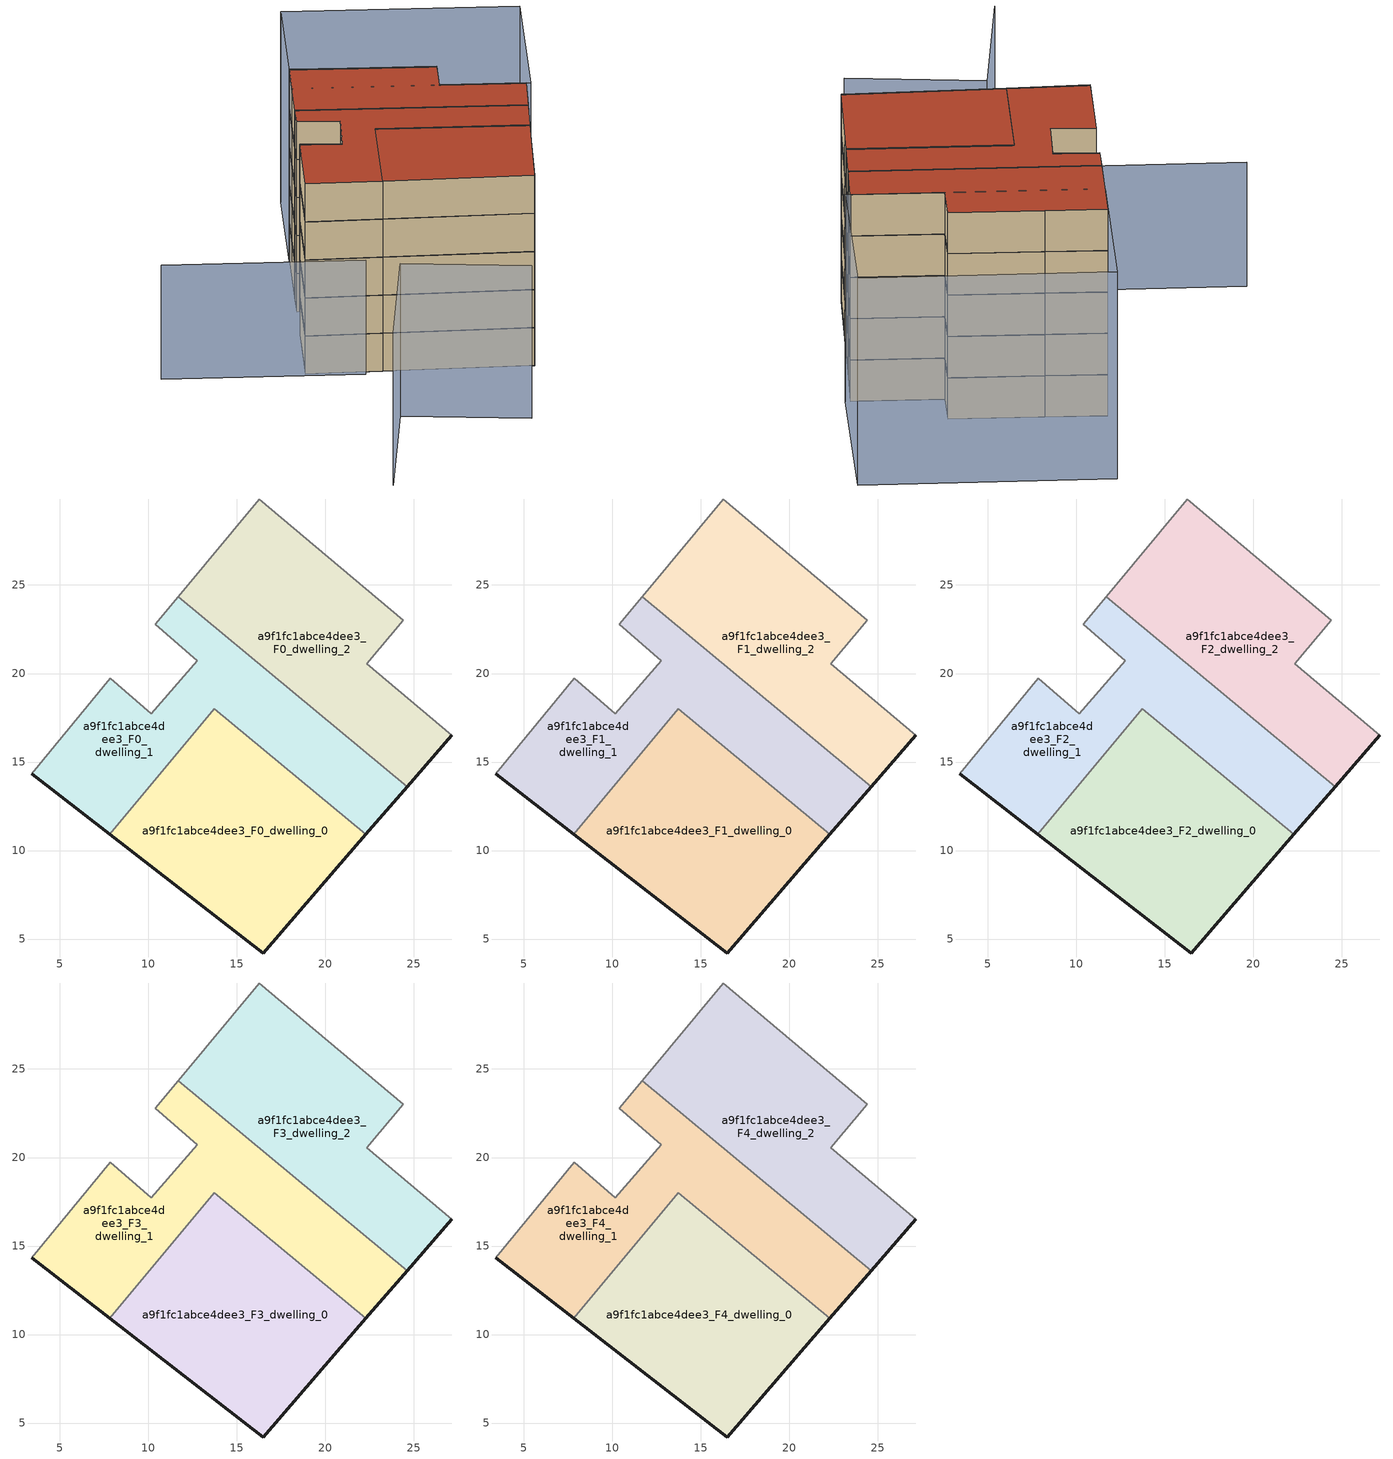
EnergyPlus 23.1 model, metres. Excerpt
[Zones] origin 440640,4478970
a9f1fc1abce4dee3_F0_dwelling_0
 floor ground (EU_floor_Construction): 20.51,8.87 22.29,10.91 13.73,18.02 7.84,10.92 16.5,4.21 z0
 wall outside (EU_wall_Construction): 22.29,10.91 20.51,8.87 16.5,4.21 7.84,10.92 z0:3
 wall to a9f1fc1abce4dee3_F0_dwelling_1 (EU_wall_Construction): 7.84,10.92 13.73,18.02 22.29,10.91 z0:3
a9f1fc1abce4dee3_F0_dwelling_1
 floor ground (EU_floor_Construction): 22.29,10.91 24.64,13.61 11.71,24.34 10.41,22.78 12.77,20.72 10.19,17.73 7.88,19.72 3.43,14.34 7.84,10.92 13.73,18.02 z0
 wall outside (EU_wall_Construction): 7.84,10.92 3.43,14.34 / 24.64,13.61 22.29,10.91 z0:3
 wall adiabatic (EU_wall_Construction): 3.43,14.34 7.88,19.72 10.19,17.73 12.77,20.72 10.41,22.78 11.71,24.34 z0:3
 wall to a9f1fc1abce4dee3_F0_dwelling_2 (EU_wall_Construction): 11.71,24.34 24.64,13.61 z0:3
a9f1fc1abce4dee3_F0_dwelling_2
 floor ground (EU_floor_Construction): 24.64,13.61 27.16,16.52 22.37,20.54 24.41,23.01 19.48,27.15 16.28,29.86 11.71,24.34 z0
 wall outside (EU_wall_Construction): 27.16,16.52 24.64,13.61 z0:3
 wall adiabatic (EU_wall_Construction): 11.71,24.34 16.28,29.86 19.48,27.15 24.41,23.01 22.37,20.54 27.16,16.52 z0:3
a9f1fc1abce4dee3_F1_dwelling_0
 floor to a9f1fc1abce4dee3_F0_dwelling_0 (EU_floor_Construction): 20.51,8.87 22.29,10.91 13.73,18.02 7.84,10.92 16.5,4.21 z3
 wall outside (EU_wall_Construction): 22.29,10.91 20.51,8.87 16.5,4.21 7.84,10.92 z3:6
 wall to a9f1fc1abce4dee3_F1_dwelling_1 (EU_wall_Construction): 7.84,10.92 13.73,18.02 22.29,10.91 z3:6
a9f1fc1abce4dee3_F1_dwelling_1
 floor to a9f1fc1abce4dee3_F0_dwelling_1 (EU_floor_Construction): 22.29,10.91 24.64,13.61 11.71,24.34 10.41,22.78 12.77,20.72 10.19,17.73 7.88,19.72 3.43,14.34 7.84,10.92 13.73,18.02 z3
 wall outside (EU_wall_Construction): 7.84,10.92 3.43,14.34 / 24.64,13.61 22.29,10.91 z3:6
 wall adiabatic (EU_wall_Construction): 3.43,14.34 7.88,19.72 10.19,17.73 12.77,20.72 10.41,22.78 11.71,24.34 z3:6
 wall to a9f1fc1abce4dee3_F1_dwelling_2 (EU_wall_Construction): 11.71,24.34 24.64,13.61 z3:6
a9f1fc1abce4dee3_F1_dwelling_2
 floor to a9f1fc1abce4dee3_F0_dwelling_2 (EU_floor_Construction): 24.64,13.61 27.16,16.52 22.37,20.54 24.4,23.01 19.48,27.15 16.28,29.86 11.71,24.34 z3
 wall outside (EU_wall_Construction): 27.16,16.52 24.64,13.61 z3:6
 wall adiabatic (EU_wall_Construction): 11.71,24.34 16.28,29.86 19.48,27.15 24.41,23.01 22.37,20.54 27.16,16.52 z3:6
a9f1fc1abce4dee3_F2_dwelling_0
 floor to a9f1fc1abce4dee3_F1_dwelling_0 (EU_floor_Construction): 20.51,8.87 22.29,10.91 13.73,18.02 7.84,10.92 16.5,4.21 z6
 wall outside (EU_wall_Construction): 22.29,10.91 20.51,8.87 16.5,4.21 7.84,10.92 z6:9
 wall to a9f1fc1abce4dee3_F2_dwelling_1 (EU_wall_Construction): 7.84,10.92 13.73,18.02 22.29,10.91 z6:9
a9f1fc1abce4dee3_F2_dwelling_1
 floor to a9f1fc1abce4dee3_F1_dwelling_1 (EU_floor_Construction): 22.29,10.91 24.64,13.61 11.71,24.34 10.41,22.78 12.77,20.72 10.19,17.73 7.88,19.72 3.43,14.34 7.84,10.92 13.73,18.02 z6
 wall outside (EU_wall_Construction): 7.84,10.92 3.43,14.34 / 24.64,13.61 22.29,10.91 z6:9
 wall adiabatic (EU_wall_Construction): 3.43,14.34 7.88,19.72 10.19,17.73 12.77,20.72 10.41,22.78 11.71,24.34 z6:9
 wall to a9f1fc1abce4dee3_F2_dwelling_2 (EU_wall_Construction): 11.71,24.34 24.64,13.61 z6:9
a9f1fc1abce4dee3_F2_dwelling_2
 floor to a9f1fc1abce4dee3_F1_dwelling_2 (EU_floor_Construction): 24.64,13.61 27.16,16.52 22.37,20.54 24.4,23.01 19.48,27.15 16.28,29.86 11.71,24.34 z6
 wall outside (EU_wall_Construction): 27.16,16.52 24.64,13.61 z6:9
 wall adiabatic (EU_wall_Construction): 11.71,24.34 16.28,29.86 19.48,27.15 24.41,23.01 22.37,20.54 27.16,16.52 z6:9
a9f1fc1abce4dee3_F3_dwelling_0
 floor to a9f1fc1abce4dee3_F2_dwelling_0 (EU_floor_Construction): 20.51,8.87 22.29,10.91 13.73,18.02 7.84,10.92 16.5,4.21 z9
 wall outside (EU_wall_Construction): 22.29,10.91 20.51,8.87 16.5,4.21 7.84,10.92 z9:12
 wall to a9f1fc1abce4dee3_F3_dwelling_1 (EU_wall_Construction): 7.84,10.92 13.73,18.02 22.29,10.91 z9:12
a9f1fc1abce4dee3_F3_dwelling_1
 floor to a9f1fc1abce4dee3_F2_dwelling_1 (EU_floor_Construction): 22.29,10.91 24.64,13.61 11.71,24.34 10.41,22.78 12.77,20.72 10.19,17.73 7.88,19.72 3.43,14.34 7.84,10.92 13.73,18.02 z9
 wall outside (EU_wall_Construction): 7.84,10.92 3.43,14.34 / 24.64,13.61 22.29,10.91 z9:12
 wall adiabatic (EU_wall_Construction): 3.43,14.34 7.88,19.72 10.19,17.73 12.77,20.72 10.41,22.78 11.71,24.34 z9:12
 wall to a9f1fc1abce4dee3_F3_dwelling_2 (EU_wall_Construction): 11.71,24.34 24.64,13.61 z9:12
a9f1fc1abce4dee3_F3_dwelling_2
 floor to a9f1fc1abce4dee3_F2_dwelling_2 (EU_floor_Construction): 24.64,13.61 27.16,16.52 22.37,20.54 24.4,23.01 19.48,27.15 16.28,29.86 11.71,24.34 z9
 wall outside (EU_wall_Construction): 27.16,16.52 24.64,13.61 z9:12
 wall adiabatic (EU_wall_Construction): 11.71,24.34 16.28,29.86 19.48,27.15 24.41,23.01 22.37,20.54 27.16,16.52 z9:12
a9f1fc1abce4dee3_F4_dwelling_0
 floor to a9f1fc1abce4dee3_F3_dwelling_0 (EU_floor_Construction): 20.51,8.87 22.29,10.91 13.73,18.02 7.84,10.92 16.5,4.21 z12
 wall outside (EU_wall_Construction): 22.29,10.91 20.51,8.87 16.5,4.21 7.84,10.92 z12:15
 wall to a9f1fc1abce4dee3_F4_dwelling_1 (EU_wall_Construction): 7.84,10.92 13.73,18.02 22.29,10.91 z12:15
 roof outside (EU_roof_Construction): 22.29,10.91 20.51,8.87 16.5,4.21 7.84,10.92 13.73,18.02 z15
a9f1fc1abce4dee3_F4_dwelling_1
 floor to a9f1fc1abce4dee3_F3_dwelling_1 (EU_floor_Construction): 22.29,10.91 24.64,13.61 11.71,24.34 10.41,22.78 12.77,20.72 10.19,17.73 7.88,19.72 3.43,14.34 7.84,10.92 13.73,18.02 z12
 wall outside (EU_wall_Construction): 7.84,10.92 3.43,14.34 / 24.64,13.61 22.29,10.91 z12:15
 wall adiabatic (EU_wall_Construction): 3.43,14.34 7.88,19.72 10.19,17.73 12.77,20.72 10.41,22.78 11.71,24.34 z12:15
 wall to a9f1fc1abce4dee3_F4_dwelling_2 (EU_wall_Construction): 11.71,24.34 24.64,13.61 z12:15
 roof outside (EU_roof_Construction): 24.64,13.61 22.29,10.91 13.73,18.02 7.84,10.92 3.43,14.34 7.88,19.72 10.19,17.73 12.77,20.72 10.41,22.78 11.71,24.34 z15
a9f1fc1abce4dee3_F4_dwelling_2
 floor to a9f1fc1abce4dee3_F3_dwelling_2 (EU_floor_Construction): 24.64,13.61 27.16,16.52 22.37,20.54 24.4,23.01 19.48,27.15 16.28,29.86 11.71,24.34 z12
 wall outside (EU_wall_Construction): 27.16,16.52 24.64,13.61 z12:15
 wall adiabatic (EU_wall_Construction): 11.71,24.34 16.28,29.86 19.48,27.15 24.41,23.01 22.37,20.54 27.16,16.52 z12:15
 roof outside (EU_roof_Construction): 24.41,23.01 22.37,20.54 27.16,16.52 24.64,13.61 11.71,24.34 16.28,29.86 19.48,27.15 z15
shading: -5.21,-4.2 3.42,4.32 / 3.42,4.32 10.06,-2.4 z0:12; 22.72,37.67 36,26.7 / 36,26.7 27.42,16.31 / 27.42,16.31 14.14,27.27 / 14.14,27.27 22.72,37.67 z0:15; 26.05,34.92 6.6,11.38 / 6.6,11.38 -4.75,20.75 z0:9
[Building]
EU S2 Campaign: North Axis=0; Terrain=City; Solar Distribution=FullExterior
[Site:Location]
Madrid: Latitude=40.5; Longitude=-3.5; Time Zone=1; Elevation=609
[SizingPeriod:WeatherFileDays]
AnnualSizingPeriod: Begin Month=1; Begin Day of Month=1; End Month=12; End Day of Month=31; Day of Week for Start Day=Monday; Use Weather File Daylight Saving Period=No; Use Weather File Rain and Snow Indicators=No
[MATERIAL]
EU_InternalMass_Material: Roughness=MediumRough; Thickness=0.1; Conductivity=1; Density=1800; Specific Heat=900; Thermal Absorptance=0.9; Solar Absorptance=0.7; Visible Absorptance=0.7
[MATERIAL:NOMASS] Roughness=MediumRough; Thermal Absorptance=0.9; Solar Absorptance=0.7; Visible Absorptance=0.7
Name | Thermal Resistance
EU_wall_NoMass | 0.609216
EU_roof_NoMass | 0.513268
EU_floor_NoMass | 0.568163
[CONSTRUCTION]
EU_wall_Construction: EU_wall_NoMass
EU_roof_Construction: EU_roof_NoMass
EU_floor_Construction: EU_floor_NoMass
EU_InternalMass_Construction: EU_InternalMass_Material
[ZONE] Type=1; Multiplier=1; Ceiling Height=autocalculate; Floor Area=autocalculate; Part of Total Floor Area=Yes
Name | Volume
a9f1fc1abce4dee3_F0_dwelling_0; a9f1fc1abce4dee3_F1_dwelling_0; a9f1fc1abce4dee3_F2_dwelling_0; a9f1fc1abce4dee3_F3_dwelling_0; a9f1fc1abce4dee3_F4_dwelling_0 | 299.077
a9f1fc1abce4dee3_F0_dwelling_1 | 299.075
a9f1fc1abce4dee3_F1_dwelling_1; a9f1fc1abce4dee3_F2_dwelling_1; a9f1fc1abce4dee3_F3_dwelling_1; a9f1fc1abce4dee3_F4_dwelling_1 | 299.076
a9f1fc1abce4dee3_F0_dwelling_2 | 299.081
a9f1fc1abce4dee3_F1_dwelling_2; a9f1fc1abce4dee3_F2_dwelling_2; a9f1fc1abce4dee3_F3_dwelling_2; a9f1fc1abce4dee3_F4_dwelling_2 | 299.082
[INTERNALMASS] Construction=EU_InternalMass_Construction
Name | Zone or ZoneList | Surface Area
a9f1fc1abce4dee3_F0_dwelling_0_EU_InternalMass | a9f1fc1abce4dee3_F0_dwelling_0 | 99.6925
a9f1fc1abce4dee3_F0_dwelling_1_EU_InternalMass | a9f1fc1abce4dee3_F0_dwelling_1 | 99.6917
a9f1fc1abce4dee3_F0_dwelling_2_EU_InternalMass | a9f1fc1abce4dee3_F0_dwelling_2 | 99.6925
a9f1fc1abce4dee3_F1_dwelling_0_EU_InternalMass | a9f1fc1abce4dee3_F1_dwelling_0 | 99.6925
a9f1fc1abce4dee3_F1_dwelling_1_EU_InternalMass | a9f1fc1abce4dee3_F1_dwelling_1 | 99.6917
a9f1fc1abce4dee3_F1_dwelling_2_EU_InternalMass | a9f1fc1abce4dee3_F1_dwelling_2 | 99.6925
a9f1fc1abce4dee3_F2_dwelling_0_EU_InternalMass | a9f1fc1abce4dee3_F2_dwelling_0 | 99.6925
a9f1fc1abce4dee3_F2_dwelling_1_EU_InternalMass | a9f1fc1abce4dee3_F2_dwelling_1 | 99.6917
a9f1fc1abce4dee3_F2_dwelling_2_EU_InternalMass | a9f1fc1abce4dee3_F2_dwelling_2 | 99.6925
a9f1fc1abce4dee3_F3_dwelling_0_EU_InternalMass | a9f1fc1abce4dee3_F3_dwelling_0 | 99.6925
a9f1fc1abce4dee3_F3_dwelling_1_EU_InternalMass | a9f1fc1abce4dee3_F3_dwelling_1 | 99.6917
a9f1fc1abce4dee3_F3_dwelling_2_EU_InternalMass | a9f1fc1abce4dee3_F3_dwelling_2 | 99.6925
a9f1fc1abce4dee3_F4_dwelling_0_EU_InternalMass | a9f1fc1abce4dee3_F4_dwelling_0 | 99.6925
a9f1fc1abce4dee3_F4_dwelling_1_EU_InternalMass | a9f1fc1abce4dee3_F4_dwelling_1 | 99.6917
a9f1fc1abce4dee3_F4_dwelling_2_EU_InternalMass | a9f1fc1abce4dee3_F4_dwelling_2 | 99.6925
[OTHEREQUIPMENT] Fuel Type=Electricity; Design Level Calculation Method=Watts/Area; Power per Zone Floor Area=1; Fraction Latent=0; Fraction Radiant=0; Fraction Lost=0; Carbon Dioxide Generation Rate=0; EndUse Subcategory=EU_Step8_InternalGains
Name | Zone or ZoneList or Space or SpaceList | Schedule
EU_Step8_InternalGain_a9f1fc1abce4dee3_F0_dwelling_0_f000 | a9f1fc1abce4dee3_F0_dwelling_0 | EU_Step8_GainSchedule_a9f1fc1abce4dee3_F0_dwelling_0_f000
EU_Step8_InternalGain_a9f1fc1abce4dee3_F0_dwelling_1_f000 | a9f1fc1abce4dee3_F0_dwelling_1 | EU_Step8_GainSchedule_a9f1fc1abce4dee3_F0_dwelling_1_f000
EU_Step8_InternalGain_a9f1fc1abce4dee3_F0_dwelling_2_f000 | a9f1fc1abce4dee3_F0_dwelling_2 | EU_Step8_GainSchedule_a9f1fc1abce4dee3_F0_dwelling_2_f000
EU_Step8_InternalGain_a9f1fc1abce4dee3_F1_dwelling_0_f000 | a9f1fc1abce4dee3_F1_dwelling_0 | EU_Step8_GainSchedule_a9f1fc1abce4dee3_F1_dwelling_0_f000
EU_Step8_InternalGain_a9f1fc1abce4dee3_F1_dwelling_1_f000 | a9f1fc1abce4dee3_F1_dwelling_1 | EU_Step8_GainSchedule_a9f1fc1abce4dee3_F1_dwelling_1_f000
EU_Step8_InternalGain_a9f1fc1abce4dee3_F1_dwelling_2_f000 | a9f1fc1abce4dee3_F1_dwelling_2 | EU_Step8_GainSchedule_a9f1fc1abce4dee3_F1_dwelling_2_f000
EU_Step8_InternalGain_a9f1fc1abce4dee3_F2_dwelling_0_f000 | a9f1fc1abce4dee3_F2_dwelling_0 | EU_Step8_GainSchedule_a9f1fc1abce4dee3_F2_dwelling_0_f000
EU_Step8_InternalGain_a9f1fc1abce4dee3_F2_dwelling_1_f000 | a9f1fc1abce4dee3_F2_dwelling_1 | EU_Step8_GainSchedule_a9f1fc1abce4dee3_F2_dwelling_1_f000
EU_Step8_InternalGain_a9f1fc1abce4dee3_F2_dwelling_2_f000 | a9f1fc1abce4dee3_F2_dwelling_2 | EU_Step8_GainSchedule_a9f1fc1abce4dee3_F2_dwelling_2_f000
EU_Step8_InternalGain_a9f1fc1abce4dee3_F3_dwelling_0_f000 | a9f1fc1abce4dee3_F3_dwelling_0 | EU_Step8_GainSchedule_a9f1fc1abce4dee3_F3_dwelling_0_f000
EU_Step8_InternalGain_a9f1fc1abce4dee3_F3_dwelling_1_f000 | a9f1fc1abce4dee3_F3_dwelling_1 | EU_Step8_GainSchedule_a9f1fc1abce4dee3_F3_dwelling_1_f000
EU_Step8_InternalGain_a9f1fc1abce4dee3_F3_dwelling_2_f000 | a9f1fc1abce4dee3_F3_dwelling_2 | EU_Step8_GainSchedule_a9f1fc1abce4dee3_F3_dwelling_2_f000
EU_Step8_InternalGain_a9f1fc1abce4dee3_F4_dwelling_0_f000 | a9f1fc1abce4dee3_F4_dwelling_0 | EU_Step8_GainSchedule_a9f1fc1abce4dee3_F4_dwelling_0_f000
EU_Step8_InternalGain_a9f1fc1abce4dee3_F4_dwelling_1_f000 | a9f1fc1abce4dee3_F4_dwelling_1 | EU_Step8_GainSchedule_a9f1fc1abce4dee3_F4_dwelling_1_f000
EU_Step8_InternalGain_a9f1fc1abce4dee3_F4_dwelling_2_f000 | a9f1fc1abce4dee3_F4_dwelling_2 | EU_Step8_GainSchedule_a9f1fc1abce4dee3_F4_dwelling_2_f000
[ZONEVENTILATION:DESIGNFLOWRATE] Schedule=EU_AlwaysOn; Design Flow Rate Calculation Method=AirChanges/Hour; Air Changes per Hour=0.752966; Ventilation Type=Natural; Fan Pressure Rise=0; Fan Total Efficiency=1; Constant Term Coefficient=1; Temperature Term Coefficient=0; Velocity Term Coefficient=0; Velocity Squared Term Coefficient=0; Minimum Indoor Temperature=-100; Maximum Indoor Temperature=100; Delta Temperature=-100; Minimum Outdoor Temperature=-100; Maximum Outdoor Temperature=100; Maximum Wind Speed=40
Name | Zone or ZoneList or Space or SpaceList
EU_ConstantAir_a9f1fc1abce4dee3_F0_dwelling_0 | a9f1fc1abce4dee3_F0_dwelling_0
EU_ConstantAir_a9f1fc1abce4dee3_F0_dwelling_1 | a9f1fc1abce4dee3_F0_dwelling_1
EU_ConstantAir_a9f1fc1abce4dee3_F0_dwelling_2 | a9f1fc1abce4dee3_F0_dwelling_2
EU_ConstantAir_a9f1fc1abce4dee3_F1_dwelling_0 | a9f1fc1abce4dee3_F1_dwelling_0
EU_ConstantAir_a9f1fc1abce4dee3_F1_dwelling_1 | a9f1fc1abce4dee3_F1_dwelling_1
EU_ConstantAir_a9f1fc1abce4dee3_F1_dwelling_2 | a9f1fc1abce4dee3_F1_dwelling_2
EU_ConstantAir_a9f1fc1abce4dee3_F2_dwelling_0 | a9f1fc1abce4dee3_F2_dwelling_0
EU_ConstantAir_a9f1fc1abce4dee3_F2_dwelling_1 | a9f1fc1abce4dee3_F2_dwelling_1
EU_ConstantAir_a9f1fc1abce4dee3_F2_dwelling_2 | a9f1fc1abce4dee3_F2_dwelling_2
EU_ConstantAir_a9f1fc1abce4dee3_F3_dwelling_0 | a9f1fc1abce4dee3_F3_dwelling_0
EU_ConstantAir_a9f1fc1abce4dee3_F3_dwelling_1 | a9f1fc1abce4dee3_F3_dwelling_1
EU_ConstantAir_a9f1fc1abce4dee3_F3_dwelling_2 | a9f1fc1abce4dee3_F3_dwelling_2
EU_ConstantAir_a9f1fc1abce4dee3_F4_dwelling_0 | a9f1fc1abce4dee3_F4_dwelling_0
EU_ConstantAir_a9f1fc1abce4dee3_F4_dwelling_1 | a9f1fc1abce4dee3_F4_dwelling_1
EU_ConstantAir_a9f1fc1abce4dee3_F4_dwelling_2 | a9f1fc1abce4dee3_F4_dwelling_2
[HVACTEMPLATE:THERMOSTAT] Constant Heating Setpoint=20; Constant Cooling Setpoint=50
EU_HeatOnly_a9f1fc1abce4dee3_F0_dwelling_0; EU_HeatOnly_a9f1fc1abce4dee3_F0_dwelling_1; EU_HeatOnly_a9f1fc1abce4dee3_F0_dwelling_2; EU_HeatOnly_a9f1fc1abce4dee3_F1_dwelling_0; EU_HeatOnly_a9f1fc1abce4dee3_F1_dwelling_1; EU_HeatOnly_a9f1fc1abce4dee3_F1_dwelling_2; EU_HeatOnly_a9f1fc1abce4dee3_F2_dwelling_0; EU_HeatOnly_a9f1fc1abce4dee3_F2_dwelling_1; EU_HeatOnly_a9f1fc1abce4dee3_F2_dwelling_2; EU_HeatOnly_a9f1fc1abce4dee3_F3_dwelling_0; EU_HeatOnly_a9f1fc1abce4dee3_F3_dwelling_1; EU_HeatOnly_a9f1fc1abce4dee3_F3_dwelling_2; EU_HeatOnly_a9f1fc1abce4dee3_F4_dwelling_0; EU_HeatOnly_a9f1fc1abce4dee3_F4_dwelling_1; EU_HeatOnly_a9f1fc1abce4dee3_F4_dwelling_2
[HVACTEMPLATE:ZONE:IDEALLOADSAIRSYSTEM] System Availability Schedule=EU_AlwaysOn; Maximum Heating Supply Air Temperature=50; Minimum Cooling Supply Air Temperature=13; Maximum Heating Supply Air Humidity Ratio=0.0156; Minimum Cooling Supply Air Humidity Ratio=0.0077; Heating Limit=NoLimit; Cooling Limit=NoLimit; Heating Availability Schedule=EU_AlwaysOn; Cooling Availability Schedule=EU_CoolingOff; Dehumidification Control Type=ConstantSensibleHeatRatio; Cooling Sensible Heat Ratio=0.7; Dehumidification Setpoint=60; Humidification Control Type=None; Humidification Setpoint=30; Outdoor Air Method=None; Outdoor Air Flow Rate per Person=0.00944; Outdoor Air Flow Rate per Zone Floor Area=0; Outdoor Air Flow Rate per Zone=0; Demand Controlled Ventilation Type=None; Outdoor Air Economizer Type=NoEconomizer; Heat Recovery Type=None; Sensible Heat Recovery Effectiveness=0.7; Latent Heat Recovery Effectiveness=0.65
Name | Template Thermostat
a9f1fc1abce4dee3_F0_dwelling_0 | EU_HeatOnly_a9f1fc1abce4dee3_F0_dwelling_0
a9f1fc1abce4dee3_F0_dwelling_1 | EU_HeatOnly_a9f1fc1abce4dee3_F0_dwelling_1
a9f1fc1abce4dee3_F0_dwelling_2 | EU_HeatOnly_a9f1fc1abce4dee3_F0_dwelling_2
a9f1fc1abce4dee3_F1_dwelling_0 | EU_HeatOnly_a9f1fc1abce4dee3_F1_dwelling_0
a9f1fc1abce4dee3_F1_dwelling_1 | EU_HeatOnly_a9f1fc1abce4dee3_F1_dwelling_1
a9f1fc1abce4dee3_F1_dwelling_2 | EU_HeatOnly_a9f1fc1abce4dee3_F1_dwelling_2
a9f1fc1abce4dee3_F2_dwelling_0 | EU_HeatOnly_a9f1fc1abce4dee3_F2_dwelling_0
a9f1fc1abce4dee3_F2_dwelling_1 | EU_HeatOnly_a9f1fc1abce4dee3_F2_dwelling_1
a9f1fc1abce4dee3_F2_dwelling_2 | EU_HeatOnly_a9f1fc1abce4dee3_F2_dwelling_2
a9f1fc1abce4dee3_F3_dwelling_0 | EU_HeatOnly_a9f1fc1abce4dee3_F3_dwelling_0
a9f1fc1abce4dee3_F3_dwelling_1 | EU_HeatOnly_a9f1fc1abce4dee3_F3_dwelling_1
a9f1fc1abce4dee3_F3_dwelling_2 | EU_HeatOnly_a9f1fc1abce4dee3_F3_dwelling_2
a9f1fc1abce4dee3_F4_dwelling_0 | EU_HeatOnly_a9f1fc1abce4dee3_F4_dwelling_0
a9f1fc1abce4dee3_F4_dwelling_1 | EU_HeatOnly_a9f1fc1abce4dee3_F4_dwelling_1
a9f1fc1abce4dee3_F4_dwelling_2 | EU_HeatOnly_a9f1fc1abce4dee3_F4_dwelling_2
[SIZING:ZONE] Zone Cooling Design Supply Air Temperature Input Method=SupplyAirTemperature; Zone Cooling Design Supply Air Temperature=13; Zone Heating Design Supply Air Temperature Input Method=SupplyAirTemperature; Zone Heating Design Supply Air Temperature=50; Zone Cooling Design Supply Air Humidity Ratio=0.008; Zone Heating Design Supply Air Humidity Ratio=0.008; Cooling Design Air Flow Method=DesignDay; Cooling Design Air Flow Rate=0; Cooling Minimum Air Flow per Zone Floor Area=0.000762; Cooling Minimum Air Flow=0; Cooling Minimum Air Flow Fraction=0.2; Heating Design Air Flow Method=DesignDay; Heating Design Air Flow Rate=0; Heating Maximum Air Flow per Zone Floor Area=0.002032; Heating Maximum Air Flow=0.141576; Heating Maximum Air Flow Fraction=0.3; Account for Dedicated Outdoor Air System=No; Dedicated Outdoor Air System Control Strategy=NeutralSupplyAir; Dedicated Outdoor Air Low Setpoint Temperature for Design=autosize; Dedicated Outdoor Air High Setpoint Temperature for Design=autosize; Zone Load Sizing Method=Sensible Load Only No Latent Load; Zone Latent Cooling Design Supply Air Humidity Ratio Input Method=HumidityRatioDifference; Zone Cooling Design Supply Air Humidity Ratio Difference=0.005; Zone Latent Heating Design Supply Air Humidity Ratio Input Method=HumidityRatioDifference; Zone Humidification Design Supply Air Humidity Ratio Difference=0.005
a9f1fc1abce4dee3_F0_dwelling_0; a9f1fc1abce4dee3_F0_dwelling_1; a9f1fc1abce4dee3_F0_dwelling_2; a9f1fc1abce4dee3_F1_dwelling_0; a9f1fc1abce4dee3_F1_dwelling_1; a9f1fc1abce4dee3_F1_dwelling_2; a9f1fc1abce4dee3_F2_dwelling_0; a9f1fc1abce4dee3_F2_dwelling_1; a9f1fc1abce4dee3_F2_dwelling_2; a9f1fc1abce4dee3_F3_dwelling_0; a9f1fc1abce4dee3_F3_dwelling_1; a9f1fc1abce4dee3_F3_dwelling_2; a9f1fc1abce4dee3_F4_dwelling_0; a9f1fc1abce4dee3_F4_dwelling_1; a9f1fc1abce4dee3_F4_dwelling_2
[SCHEDULE:CONSTANT]
Name | Hourly Value
EU_AlwaysOn | 1
EU_CoolingOff | 0
[SCHEDULE:FILE] Column Number=1; Rows to Skip at Top=0; Number of Hours of Data=8760; Column Separator=Comma; Interpolate to Timestep=No; Minutes per Item=60; Adjust Schedule for Daylight Savings=Yes
Name | File
EU_Step8_GainSchedule_a9f1fc1abce4dee3_F0_dwelling_0_f000 | ../../schedules/a9f1fc1abce4dee3/a9f1fc1abce4dee3_F0_dwelling_0_f000_gain.csv
EU_Step8_GainSchedule_a9f1fc1abce4dee3_F0_dwelling_1_f000 | ../../schedules/a9f1fc1abce4dee3/a9f1fc1abce4dee3_F0_dwelling_1_f000_gain.csv
EU_Step8_GainSchedule_a9f1fc1abce4dee3_F0_dwelling_2_f000 | ../../schedules/a9f1fc1abce4dee3/a9f1fc1abce4dee3_F0_dwelling_2_f000_gain.csv
EU_Step8_GainSchedule_a9f1fc1abce4dee3_F1_dwelling_0_f000 | ../../schedules/a9f1fc1abce4dee3/a9f1fc1abce4dee3_F1_dwelling_0_f000_gain.csv
EU_Step8_GainSchedule_a9f1fc1abce4dee3_F1_dwelling_1_f000 | ../../schedules/a9f1fc1abce4dee3/a9f1fc1abce4dee3_F1_dwelling_1_f000_gain.csv
EU_Step8_GainSchedule_a9f1fc1abce4dee3_F1_dwelling_2_f000 | ../../schedules/a9f1fc1abce4dee3/a9f1fc1abce4dee3_F1_dwelling_2_f000_gain.csv
EU_Step8_GainSchedule_a9f1fc1abce4dee3_F2_dwelling_0_f000 | ../../schedules/a9f1fc1abce4dee3/a9f1fc1abce4dee3_F2_dwelling_0_f000_gain.csv
EU_Step8_GainSchedule_a9f1fc1abce4dee3_F2_dwelling_1_f000 | ../../schedules/a9f1fc1abce4dee3/a9f1fc1abce4dee3_F2_dwelling_1_f000_gain.csv
EU_Step8_GainSchedule_a9f1fc1abce4dee3_F2_dwelling_2_f000 | ../../schedules/a9f1fc1abce4dee3/a9f1fc1abce4dee3_F2_dwelling_2_f000_gain.csv
EU_Step8_GainSchedule_a9f1fc1abce4dee3_F3_dwelling_0_f000 | ../../schedules/a9f1fc1abce4dee3/a9f1fc1abce4dee3_F3_dwelling_0_f000_gain.csv
EU_Step8_GainSchedule_a9f1fc1abce4dee3_F3_dwelling_1_f000 | ../../schedules/a9f1fc1abce4dee3/a9f1fc1abce4dee3_F3_dwelling_1_f000_gain.csv
EU_Step8_GainSchedule_a9f1fc1abce4dee3_F3_dwelling_2_f000 | ../../schedules/a9f1fc1abce4dee3/a9f1fc1abce4dee3_F3_dwelling_2_f000_gain.csv
EU_Step8_GainSchedule_a9f1fc1abce4dee3_F4_dwelling_0_f000 | ../../schedules/a9f1fc1abce4dee3/a9f1fc1abce4dee3_F4_dwelling_0_f000_gain.csv
EU_Step8_GainSchedule_a9f1fc1abce4dee3_F4_dwelling_1_f000 | ../../schedules/a9f1fc1abce4dee3/a9f1fc1abce4dee3_F4_dwelling_1_f000_gain.csv
EU_Step8_GainSchedule_a9f1fc1abce4dee3_F4_dwelling_2_f000 | ../../schedules/a9f1fc1abce4dee3/a9f1fc1abce4dee3_F4_dwelling_2_f000_gain.csv
